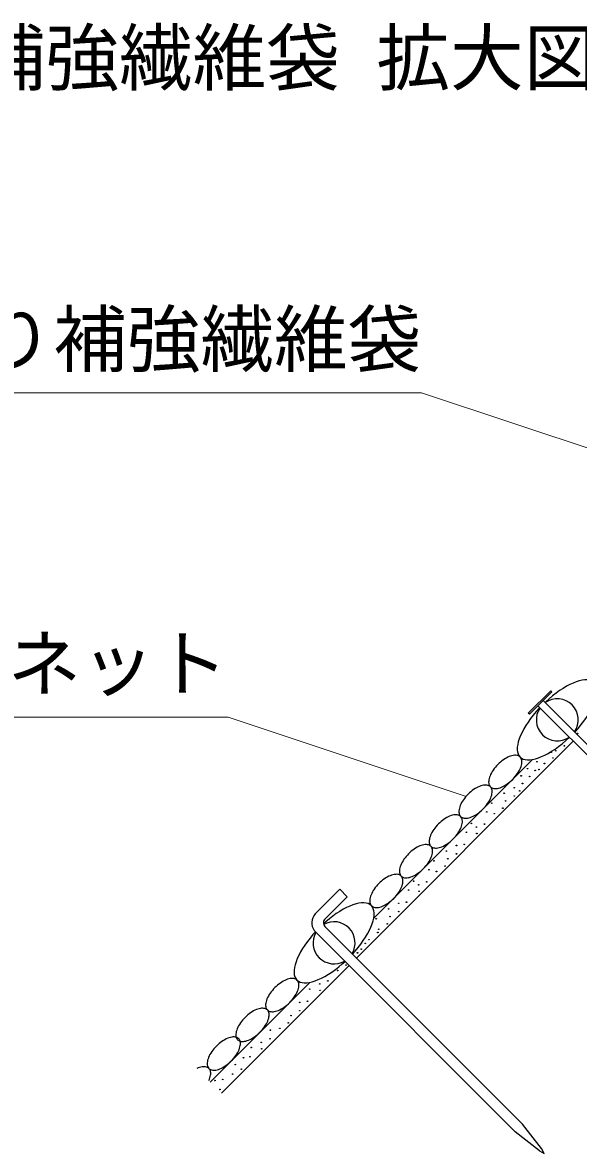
# Model space of a CAD drawing. Units: millimetres, scale not verified. Extents: x 200 to 8204, y 200 to 5825.
# Drawn here: x 1050 to 1579, y 1936 to 3010 of the extents above; entities that cross this region are included whole.
import ezdxf
from ezdxf.enums import TextEntityAlignment as Align

# ---------------------------------------------------------------- set-up
doc = ezdxf.new("R2010")
doc.units = ezdxf.units.MM
doc.header["$LTSCALE"] = 20
for name, color, linetype, lineweight in [('C-STR', 7, 'Continuous', 25), ('C-STR-DIM', 1, 'Continuous', 13), ('C-STR-HTXT', 1, 'Continuous', 13)]:
    doc.layers.add(name, color=color, linetype=linetype, lineweight=lineweight)
doc.styles.add('ＭＳ ゴシック', font='')
doc.styles.get('ＭＳ ゴシック').set_extended_font_data('MS Gothic')

msp = doc.modelspace()

# ---------------------------------------------------------------- linework, layer by layer
at = {"layer": 'C-STR'}
for p, q in [((1531.23, 2353.99), (1552.48, 2375.25)), ((1553.52, 2374.21), (1552.48, 2375.25)), ((1553.52, 2374.21), (1532.27, 2352.95)), ((1545.37, 2366.05), (1665.41, 2246.08)), ((1532.27, 2352.95), (1531.23, 2353.99)), ((1540.42, 2361.1), (1660.46, 2241.13)), ((1367.76, 2121.34), (1573.98, 2327.57)), ((1384.04, 2158.84), (1530.49, 2305.29)), ((1530.49, 2305.29), (1535.23, 2310.03)), ((1328.62, 2163.34), (1351.91, 2186.63)), ((1358.98, 2179.56), (1351.91, 2186.63)), ((1358.98, 2179.56), (1338.08, 2158.66)), ((1383.1, 2170.94), (1382, 2169.57)), ((1337.78, 2151.31), (1525.75, 1963.34)), ((1327.6, 2147.36), (1518.68, 1956.27)), ((1239.29, 1992.88), (1360.69, 2114.27)), ((1228.69, 2003.48), (1323.1, 2097.89)), ((1311.85, 2100.23), (1311.29, 2099.56)), ((1283.57, 2071.94), (1283, 2071.27)), ((1256.29, 2044.67), (1255.73, 2044)), ((1541.78, 1938.12), (1518.68, 1956.27)), ((1543.9, 1940.24), (1525.75, 1963.34)), ((1541.78, 1938.12), (1546.38, 1935.65)), ((1546.38, 1935.65), (1543.9, 1940.24))]:
    msp.add_line(p, q, dxfattribs=at)
for points in [[(1594.13, 2383.07), (1592.76, 2384.17), (1591.14, 2384.99), (1589.27, 2385.53), (1587.16, 2385.78), (1584.84, 2385.73), (1582.32, 2385.4), (1579.63, 2384.79), (1576.77, 2383.89), (1573.78, 2382.72), (1570.67, 2381.27), (1567.47, 2379.58), (1564.21, 2377.64), (1560.9, 2375.47), (1557.58, 2373.1), (1554.27, 2370.53), (1550.99, 2367.78), (1547.77, 2364.88), (1547.15, 2364.28)], [(1575.35, 2336.09), (1575.95, 2336.71), (1578.84, 2339.93), (1581.59, 2343.21), (1584.16, 2346.52), (1586.53, 2349.84), (1588.7, 2353.15), (1590.64, 2356.41), (1592.34, 2359.61), (1593.78, 2362.72), (1594.95, 2365.71), (1595.85, 2368.56), (1596.47, 2371.26), (1596.8, 2373.78), (1596.84, 2376.1), (1596.59, 2378.21), (1596.05, 2380.08), (1595.23, 2381.7)], [(1542.2, 2359.33), (1541.61, 2358.72), (1538.71, 2355.5), (1535.97, 2352.22), (1533.39, 2348.91), (1531.02, 2345.59), (1528.85, 2342.28), (1526.91, 2339.02), (1525.22, 2335.82), (1523.78, 2332.72), (1522.6, 2329.72), (1521.7, 2326.87), (1521.09, 2324.17), (1520.76, 2321.65), (1520.72, 2319.33), (1520.97, 2317.22), (1521.5, 2315.35), (1522.32, 2313.73), (1523.42, 2312.36), (1524.79, 2311.26), (1526.41, 2310.44), (1528.29, 2309.9), (1530.39, 2309.66), (1532.71, 2309.7), (1535.23, 2310.03), (1537.93, 2310.64), (1540.78, 2311.54), (1543.78, 2312.72), (1546.88, 2314.16), (1550.08, 2315.85), (1553.35, 2317.79), (1556.65, 2319.96), (1559.97, 2322.33), (1563.29, 2324.9), (1566.56, 2327.65), (1569.78, 2330.55), (1570.4, 2331.14)], [(1523.42, 2312.36), (1522.75, 2312.92), (1521.98, 2313.37), (1521.11, 2313.71), (1520.15, 2313.93), (1519.11, 2314.02), (1517.99, 2314), (1516.81, 2313.86), (1515.57, 2313.6), (1514.28, 2313.22), (1512.95, 2312.72), (1511.6, 2312.12), (1510.23, 2311.41), (1508.85, 2310.6), (1507.47, 2309.7), (1506.11, 2308.71), (1504.77, 2307.64), (1503.47, 2306.49), (1502.21, 2305.29), (1501, 2304.03), (1499.86, 2302.73), (1498.79, 2301.39), (1497.8, 2300.03), (1496.89, 2298.65), (1496.08, 2297.27), (1495.37, 2295.9), (1494.77, 2294.54), (1494.28, 2293.22), (1493.9, 2291.93), (1493.64, 2290.69), (1493.5, 2289.51), (1493.47, 2288.39), (1493.57, 2287.35), (1493.79, 2286.39), (1494.12, 2285.52), (1494.57, 2284.75), (1495.14, 2284.08), (1495.81, 2283.51), (1496.58, 2283.06), (1497.45, 2282.73), (1498.41, 2282.51), (1499.45, 2282.41), (1500.57, 2282.43), (1501.75, 2282.58), (1502.99, 2282.84), (1504.28, 2283.22), (1505.6, 2283.71), (1506.96, 2284.31), (1508.33, 2285.02), (1509.71, 2285.83), (1511.09, 2286.74), (1512.45, 2287.73), (1513.79, 2288.8), (1515.09, 2289.94), (1516.35, 2291.15), (1517.56, 2292.41), (1518.7, 2293.71), (1519.77, 2295.05), (1520.76, 2296.41), (1521.66, 2297.79), (1522.47, 2299.16), (1523.18, 2300.54), (1523.79, 2301.89), (1524.28, 2303.22), (1524.66, 2304.51), (1524.92, 2305.75), (1525.06, 2306.93), (1525.08, 2308.05), (1524.99, 2309.09), (1524.77, 2310.05), (1524.43, 2310.92), (1523.98, 2311.69)], [(1495.14, 2284.08), (1494.47, 2284.64), (1493.69, 2285.09), (1492.82, 2285.42), (1491.87, 2285.64), (1490.82, 2285.74), (1489.71, 2285.72), (1488.52, 2285.57), (1487.28, 2285.31), (1485.99, 2284.93), (1484.67, 2284.44), (1483.31, 2283.84), (1481.94, 2283.13), (1480.56, 2282.32), (1479.19, 2281.41), (1477.82, 2280.42), (1476.49, 2279.35), (1475.18, 2278.21), (1473.92, 2277), (1472.72, 2275.74), (1471.57, 2274.44), (1470.5, 2273.1), (1469.51, 2271.74), (1468.61, 2270.37), (1467.8, 2268.99), (1467.09, 2267.61), (1466.49, 2266.26), (1465.99, 2264.93), (1465.62, 2263.65), (1465.35, 2262.4), (1465.21, 2261.22), (1465.19, 2260.1), (1465.29, 2259.06), (1465.5, 2258.1), (1465.84, 2257.23), (1466.29, 2256.46), (1466.85, 2255.79), (1467.52, 2255.23), (1468.29, 2254.78), (1469.16, 2254.44), (1470.12, 2254.23), (1471.17, 2254.13), (1472.28, 2254.15), (1473.47, 2254.29), (1474.71, 2254.55), (1475.99, 2254.93), (1477.32, 2255.43), (1478.67, 2256.03), (1480.05, 2256.74), (1481.43, 2257.55), (1482.8, 2258.45), (1484.16, 2259.44), (1485.5, 2260.51), (1486.81, 2261.66), (1488.07, 2262.86), (1489.27, 2264.12), (1490.41, 2265.43), (1491.48, 2266.76), (1492.48, 2268.13), (1493.38, 2269.5), (1494.19, 2270.88), (1494.9, 2272.25), (1495.5, 2273.61), (1495.99, 2274.93), (1496.37, 2276.22), (1496.63, 2277.46), (1496.78, 2278.65), (1496.8, 2279.76), (1496.7, 2280.8), (1496.48, 2281.76), (1496.15, 2282.63), (1495.7, 2283.41)], [(1466.85, 2255.79), (1466.18, 2256.35), (1465.41, 2256.8), (1464.54, 2257.14), (1463.58, 2257.36), (1462.54, 2257.45), (1461.42, 2257.43), (1460.24, 2257.29), (1459, 2257.03), (1457.71, 2256.65), (1456.38, 2256.16), (1455.03, 2255.55), (1453.66, 2254.84), (1452.28, 2254.03), (1450.9, 2253.13), (1449.54, 2252.14), (1448.2, 2251.07), (1446.9, 2249.93), (1445.64, 2248.72), (1444.43, 2247.46), (1443.29, 2246.16), (1442.22, 2244.82), (1441.23, 2243.46), (1440.32, 2242.08), (1439.52, 2240.7), (1438.81, 2239.33), (1438.2, 2237.98), (1437.71, 2236.65), (1437.33, 2235.36), (1437.07, 2234.12), (1436.93, 2232.94), (1436.9, 2231.82), (1437, 2230.78), (1437.22, 2229.82), (1437.55, 2228.95), (1438.01, 2228.18), (1438.57, 2227.51), (1439.24, 2226.94), (1440.01, 2226.49), (1440.88, 2226.16), (1441.84, 2225.94), (1442.88, 2225.84), (1444, 2225.87), (1445.18, 2226.01), (1446.42, 2226.27), (1447.71, 2226.65), (1449.04, 2227.14), (1450.39, 2227.75), (1451.76, 2228.45), (1453.14, 2229.26), (1454.52, 2230.17), (1455.88, 2231.16), (1457.22, 2232.23), (1458.52, 2233.37), (1459.78, 2234.58), (1460.99, 2235.84), (1462.13, 2237.14), (1463.2, 2238.48), (1464.19, 2239.84), (1465.1, 2241.22), (1465.9, 2242.6), (1466.61, 2243.97), (1467.22, 2245.32), (1467.71, 2246.65), (1468.09, 2247.94), (1468.35, 2249.18), (1468.49, 2250.36), (1468.52, 2251.48), (1468.42, 2252.52), (1468.2, 2253.48), (1467.87, 2254.35), (1467.41, 2255.12)], [(1438.57, 2227.51), (1437.9, 2228.07), (1437.13, 2228.52), (1436.26, 2228.86), (1435.3, 2229.07), (1434.25, 2229.17), (1433.14, 2229.15), (1431.95, 2229.01), (1430.71, 2228.74), (1429.43, 2228.36), (1428.1, 2227.87), (1426.74, 2227.27), (1425.37, 2226.56), (1423.99, 2225.75), (1422.62, 2224.85), (1421.26, 2223.86), (1419.92, 2222.78), (1418.61, 2221.64), (1417.35, 2220.44), (1416.15, 2219.18), (1415.01, 2217.87), (1413.94, 2216.53), (1412.94, 2215.17), (1412.04, 2213.8), (1411.23, 2212.42), (1410.52, 2211.05), (1409.92, 2209.69), (1409.43, 2208.36), (1409.05, 2207.08), (1408.79, 2205.84), (1408.64, 2204.65), (1408.62, 2203.54), (1408.72, 2202.49), (1408.94, 2201.53), (1409.27, 2200.67), (1409.72, 2199.89), (1410.28, 2199.22), (1410.95, 2198.66), (1411.73, 2198.21), (1412.6, 2197.87), (1413.55, 2197.66), (1414.6, 2197.56), (1415.71, 2197.58), (1416.9, 2197.72), (1418.14, 2197.99), (1419.43, 2198.36), (1420.75, 2198.86), (1422.11, 2199.46), (1423.48, 2200.17), (1424.86, 2200.98), (1426.23, 2201.88), (1427.6, 2202.87), (1428.93, 2203.95), (1430.24, 2205.09), (1431.5, 2206.29), (1432.7, 2207.55), (1433.85, 2208.86), (1434.92, 2210.19), (1435.91, 2211.56), (1436.81, 2212.93), (1437.62, 2214.31), (1438.33, 2215.68), (1438.93, 2217.04), (1439.43, 2218.36), (1439.8, 2219.65), (1440.07, 2220.89), (1440.21, 2222.08), (1440.23, 2223.19), (1440.13, 2224.24), (1439.92, 2225.19), (1439.58, 2226.06), (1439.13, 2226.84)], [(1410.28, 2199.22), (1409.61, 2199.79), (1408.84, 2200.24), (1407.97, 2200.57), (1407.01, 2200.79), (1405.97, 2200.89), (1404.85, 2200.86), (1403.67, 2200.72), (1402.43, 2200.46), (1401.14, 2200.08), (1399.82, 2199.59), (1398.46, 2198.98), (1397.09, 2198.28), (1395.71, 2197.47), (1394.33, 2196.56), (1392.97, 2195.57), (1391.63, 2194.5), (1390.33, 2193.36), (1389.07, 2192.15), (1387.86, 2190.89), (1386.72, 2189.59), (1385.65, 2188.25), (1384.66, 2186.89), (1383.76, 2185.51), (1382.95, 2184.13), (1382.24, 2182.76), (1381.63, 2181.41), (1381.14, 2180.08), (1380.76, 2178.79), (1380.5, 2177.55), (1380.36, 2176.37), (1380.34, 2175.25), (1380.43, 2174.21), (1380.65, 2173.25), (1380.99, 2172.38), (1381.44, 2171.61), (1382, 2170.94), (1382.67, 2170.38), (1383.44, 2169.93), (1384.31, 2169.59), (1385.27, 2169.37), (1386.31, 2169.28), (1387.43, 2169.3), (1388.61, 2169.44), (1389.85, 2169.7), (1391.14, 2170.08), (1392.47, 2170.57), (1393.82, 2171.18), (1395.19, 2171.89), (1396.57, 2172.7), (1397.95, 2173.6), (1399.31, 2174.59), (1400.65, 2175.66), (1401.95, 2176.8), (1403.21, 2178.01), (1404.42, 2179.27), (1405.56, 2180.57), (1406.63, 2181.91), (1407.62, 2183.27), (1408.53, 2184.65), (1409.34, 2186.03), (1410.05, 2187.4), (1410.65, 2188.75), (1411.14, 2190.08), (1411.52, 2191.37), (1411.78, 2192.61), (1411.92, 2193.79), (1411.95, 2194.91), (1411.85, 2195.95), (1411.63, 2196.91), (1411.3, 2197.78), (1410.85, 2198.55)], [(1381.82, 2171.12), (1380.45, 2172.22), (1378.82, 2173.04), (1376.95, 2173.58), (1374.85, 2173.83), (1372.53, 2173.79), (1370.01, 2173.46), (1367.31, 2172.84), (1364.45, 2171.94), (1361.46, 2170.77), (1358.35, 2169.33), (1355.15, 2167.63), (1351.89, 2165.69), (1348.58, 2163.53), (1345.26, 2161.15), (1341.95, 2158.58), (1338.67, 2155.83), (1336.43, 2153.81)], [(1363.96, 2125.13), (1366.53, 2127.98), (1369.27, 2131.26), (1371.84, 2134.57), (1374.22, 2137.89), (1376.39, 2141.2), (1378.32, 2144.46), (1380.02, 2147.66), (1381.46, 2150.77), (1382.63, 2153.76), (1383.53, 2156.62), (1384.15, 2159.31), (1384.48, 2161.83), (1384.52, 2164.15), (1384.27, 2166.26), (1383.73, 2168.13), (1382.91, 2169.76)], [(1328.76, 2146.19), (1326.39, 2143.55), (1323.65, 2140.28), (1321.08, 2136.96), (1318.7, 2133.64), (1316.54, 2130.34), (1314.6, 2127.07), (1312.9, 2123.87), (1311.46, 2120.77), (1310.29, 2117.77), (1309.39, 2114.92), (1308.77, 2112.22), (1308.44, 2109.7), (1308.4, 2107.38), (1308.65, 2105.28), (1309.19, 2103.4), (1310.01, 2101.78), (1311.1, 2100.41), (1312.47, 2099.31), (1314.1, 2098.49), (1315.97, 2097.96), (1318.07, 2097.71), (1320.39, 2097.75), (1322.91, 2098.08), (1325.61, 2098.69), (1328.47, 2099.59), (1331.46, 2100.77), (1334.57, 2102.21), (1337.77, 2103.9), (1341.03, 2105.84), (1344.34, 2108.01), (1347.66, 2110.39), (1350.97, 2112.96), (1354.25, 2115.7), (1356.88, 2118.07)], [(1311.29, 2100.23), (1310.62, 2100.79), (1309.85, 2101.24), (1308.98, 2101.58), (1308.02, 2101.79), (1306.98, 2101.89), (1305.86, 2101.87), (1304.68, 2101.73), (1303.43, 2101.46), (1302.15, 2101.09), (1300.82, 2100.59), (1299.47, 2099.99), (1298.09, 2099.28), (1296.71, 2098.47), (1295.34, 2097.57), (1293.98, 2096.58), (1292.64, 2095.5), (1291.33, 2094.36), (1290.08, 2093.16), (1288.87, 2091.9), (1287.73, 2090.59), (1286.66, 2089.26), (1285.66, 2087.89), (1284.76, 2086.52), (1283.95, 2085.14), (1283.24, 2083.77), (1282.64, 2082.41), (1282.15, 2081.09), (1281.77, 2079.8), (1281.51, 2078.56), (1281.36, 2077.37), (1281.34, 2076.26), (1281.44, 2075.21), (1281.66, 2074.26), (1281.99, 2073.39), (1282.44, 2072.61), (1283, 2071.94), (1283.67, 2071.38), (1284.45, 2070.93), (1285.32, 2070.6), (1286.28, 2070.38), (1287.32, 2070.28), (1288.43, 2070.3), (1289.62, 2070.45), (1290.86, 2070.71), (1292.15, 2071.09), (1293.47, 2071.58), (1294.83, 2072.18), (1296.2, 2072.89), (1297.58, 2073.7), (1298.95, 2074.6), (1300.32, 2075.6), (1301.65, 2076.67), (1302.96, 2077.81), (1304.22, 2079.01), (1305.42, 2080.27), (1306.57, 2081.58), (1307.64, 2082.92), (1308.63, 2084.28), (1309.53, 2085.65), (1310.34, 2087.03), (1311.05, 2088.4), (1311.65, 2089.76), (1312.15, 2091.09), (1312.53, 2092.37), (1312.79, 2093.61), (1312.93, 2094.8), (1312.95, 2095.91), (1312.85, 2096.96), (1312.64, 2097.92), (1312.3, 2098.78), (1311.85, 2099.56)], [(1283, 2071.94), (1282.33, 2072.51), (1281.56, 2072.96), (1280.69, 2073.29), (1279.73, 2073.51), (1278.69, 2073.61), (1277.57, 2073.58), (1276.39, 2073.44), (1275.15, 2073.18), (1273.86, 2072.8), (1272.54, 2072.31), (1271.18, 2071.71), (1269.81, 2071), (1268.43, 2070.19), (1267.05, 2069.28), (1265.69, 2068.29), (1264.35, 2067.22), (1263.05, 2066.08), (1261.79, 2064.87), (1260.59, 2063.61), (1259.44, 2062.31), (1258.37, 2060.97), (1257.38, 2059.61), (1256.48, 2058.23), (1255.67, 2056.85), (1254.96, 2055.48), (1254.36, 2054.13), (1253.86, 2052.8), (1253.48, 2051.51), (1253.22, 2050.27), (1253.08, 2049.09), (1253.06, 2047.97), (1253.15, 2046.93), (1253.37, 2045.97), (1253.71, 2045.1), (1254.16, 2044.33), (1254.72, 2043.66), (1255.39, 2043.1), (1256.16, 2042.65), (1257.03, 2042.31), (1257.99, 2042.09), (1259.03, 2042), (1260.15, 2042.02), (1261.33, 2042.16), (1262.57, 2042.42), (1263.86, 2042.8), (1265.19, 2043.29), (1266.54, 2043.9), (1267.91, 2044.61), (1269.29, 2045.42), (1270.67, 2046.32), (1272.03, 2047.31), (1273.37, 2048.38), (1274.67, 2049.52), (1275.93, 2050.73), (1277.14, 2051.99), (1278.28, 2053.29), (1279.35, 2054.63), (1280.34, 2055.99), (1281.25, 2057.37), (1282.06, 2058.75), (1282.77, 2060.12), (1283.37, 2061.47), (1283.86, 2062.8), (1284.24, 2064.09), (1284.5, 2065.33), (1284.65, 2066.51), (1284.67, 2067.63), (1284.57, 2068.67), (1284.35, 2069.63), (1284.02, 2070.5), (1283.57, 2071.27)], [(1255.73, 2044.67), (1255.06, 2045.23), (1254.29, 2045.68), (1253.42, 2046.02), (1252.46, 2046.23), (1251.42, 2046.33), (1250.3, 2046.31), (1249.12, 2046.17), (1247.88, 2045.91), (1246.59, 2045.53), (1245.26, 2045.03), (1243.91, 2044.43), (1242.54, 2043.72), (1241.16, 2042.91), (1239.78, 2042.01), (1238.42, 2041.02), (1237.08, 2039.95), (1235.78, 2038.8), (1234.52, 2037.6), (1233.31, 2036.34), (1232.17, 2035.04), (1231.1, 2033.7), (1230.11, 2032.33), (1229.2, 2030.96), (1228.39, 2029.58), (1227.68, 2028.21), (1227.08, 2026.85), (1226.59, 2025.53), (1226.21, 2024.24), (1225.95, 2023), (1225.81, 2021.82), (1225.78, 2020.7), (1225.88, 2019.66), (1226.1, 2018.7), (1226.43, 2017.83), (1226.88, 2017.06), (1227.45, 2016.39), (1228.12, 2015.82), (1228.89, 2015.37), (1229.76, 2015.04), (1230.72, 2014.82), (1231.76, 2014.72), (1232.88, 2014.74), (1234.06, 2014.89), (1235.3, 2015.15), (1236.59, 2015.53), (1237.91, 2016.02), (1239.27, 2016.62), (1240.64, 2017.33), (1242.02, 2018.14), (1243.4, 2019.05), (1244.76, 2020.04), (1246.1, 2021.11), (1247.4, 2022.25), (1248.66, 2023.46), (1249.86, 2024.72), (1251.01, 2026.02), (1252.08, 2027.36), (1253.07, 2028.72), (1253.97, 2030.1), (1254.78, 2031.47), (1255.49, 2032.85), (1256.1, 2034.2), (1256.59, 2035.53), (1256.97, 2036.82), (1257.23, 2038.06), (1257.37, 2039.24), (1257.39, 2040.36), (1257.3, 2041.4), (1257.08, 2042.36), (1256.74, 2043.23), (1256.29, 2044)], [(1227.45, 2016.39), (1226.79, 2016.94), (1226.03, 2017.38), (1225.18, 2017.72), (1224.25, 2017.94), (1223.23, 2018.04), (1222.14, 2018.03), (1220.98, 2017.91), (1219.77, 2017.67), (1218.52, 2017.31), (1217.22, 2016.85), (1215.89, 2016.27)], [(1227.34, 2004.83), (1227.91, 2006.16), (1228.37, 2007.45), (1228.73, 2008.71), (1228.97, 2009.92), (1229.1, 2011.08), (1229.11, 2012.17), (1229, 2013.19), (1228.78, 2014.12), (1228.44, 2014.97), (1228, 2015.73), (1227.45, 2016.39)]]:
    msp.add_lwpolyline(points, dxfattribs=at)
for centre in [(1578.08, 2334.86), (1565.55, 2323.04), (1553.01, 2316.96), (1554.65, 2311.43), (1557.28, 2318.33), (1530.47, 2301.31), (1539.37, 2307.93), (1541.39, 2300.49), (1546.58, 2306.24), (1524.37, 2294.47), (1532.5, 2293.88), (1537.68, 2299.62), (1517.83, 2283.21), (1523.05, 2280.26), (1525.68, 2287.16), (1496.37, 2268.61), (1508.26, 2277.92), (1509.57, 2270.62), (1517.83, 2275.32), (1491.65, 2260.21), (1498.86, 2258.53), (1506.94, 2263.72), (1477.05, 2249.29), (1489.58, 2248.68), (1472.32, 2240.89), (1481.87, 2245.82), (1482.21, 2239.7), (1462.88, 2228.26), (1470.25, 2229.35), (1441.42, 2213.66), (1453.31, 2222.97), (1454.62, 2215.67), (1462.88, 2220.37), (1436.7, 2205.26), (1443.91, 2203.58), (1451.99, 2208.77), (1422.1, 2194.34), (1434.63, 2193.73), (1417.38, 2185.94), (1426.92, 2190.87), (1427.26, 2184.75), (1407.93, 2173.31), (1415.3, 2174.4), (1398.36, 2168.02), (1399.67, 2160.72), (1407.94, 2165.42), (1386.47, 2158.71), (1397.04, 2153.82), (1379.68, 2138.78), (1388.07, 2145.56), (1388.96, 2148.63), (1372.31, 2129.8), (1376.12, 2135.22), (1368.75, 2126.23), (1349.78, 2109.44), (1357.85, 2114.63), (1332.78, 2096.73), (1340.49, 2099.59), (1323.24, 2091.8), (1333.12, 2090.61), (1313.79, 2079.17), (1321.17, 2080.27), (1305.53, 2066.58), (1313.8, 2071.29), (1285.92, 2052.71), (1294.83, 2054.49), (1302.9, 2059.68), (1285.54, 2044.64), (1267.68, 2036.24), (1277.23, 2041.18), (1277.57, 2035.05), (1260.27, 2026.54), (1266.46, 2027.52), (1249.97, 2011.02), (1252.43, 2020), (1258.24, 2015.73), (1233.12, 2004.88), (1240.5, 2005.98), (1237.9, 1996.37)]:
    msp.add_circle(centre, 0.3, dxfattribs=at)
at = {"layer": 'C-STR', "color": 3}
for start, end in [(325.08919, 124.94489), (145.10221, 304.93187)]:
    msp.add_arc((1558.78, 2347.72), 20, start, end, dxfattribs=at)
at = {"layer": 'C-STR'}
for centre, radius, start, end in [((1337.9, 2154.72), 12.66, 137.12835, 215.56255), ((1341.32, 2154.85), 5, 130.32404, 225), ((1346.46, 2135.77), 20, 329.05713, 119.5127), ((1346.46, 2135.77), 20, 149.89869, 300.10131)]:
    msp.add_arc(centre, radius, start, end, dxfattribs=at)
at = {"layer": 'C-STR-HTXT'}
for p, q in [((659.39, 2658.47), (1429.54, 2658.47)), ((1752.14, 2551.31), (1429.54, 2658.47)), ((615.71, 2350.2), (1245.71, 2350.2)), ((1472.07, 2275), (1245.71, 2350.2))]:
    msp.add_line(p, q, dxfattribs=at)

# ---------------------------------------------------------------- texts
at = {"layer": 'C-STR-DIM', "color": 7, "style": 'ＭＳ ゴシック'}
for s, p in [('モルタル入り補強繊維袋', (659.39, 2668.47)), ('ポリエチレンネット', (615.71, 2360.2))]:
    msp.add_text(s, height=51.32, dxfattribs=at).set_placement(p, align=Align.BOTTOM_LEFT)
at = {"layer": 'C-STR-HTXT', "color": 7, "style": 'ＭＳ ゴシック'}
msp.add_text('モルタル入り補強繊維袋 拡大図', height=51.32, dxfattribs=at).set_placement((581.93, 2935.98), align=Align.BOTTOM_LEFT)

doc.saveas('drawing.dxf')
